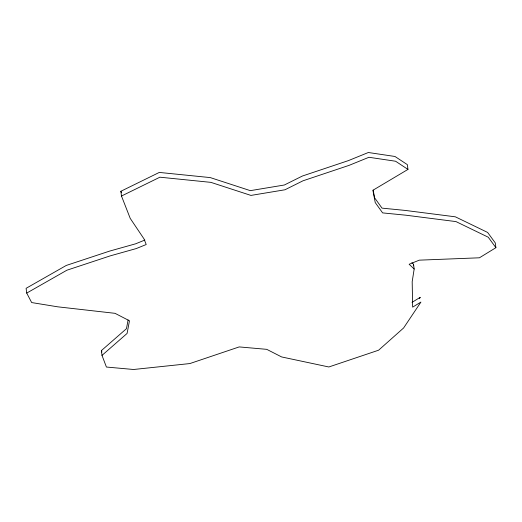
<?xml version="1.0" encoding="UTF-8"?>
<svg xmlns="http://www.w3.org/2000/svg" width="522" height="522" viewBox="0 0 522 522"><rect width="100%" height="100%" fill="white"/><g stroke="black" fill="none" stroke-linecap="round" stroke-linejoin="round"><path stroke-width="0.78" d="M413.3 265.835L413.548 264.243L411.878 262.664M413.548 264.243L414.168 269.013L412.184 281.71L412.648 307.138L420.928 302.055L403.604 327.979L378.6 350.203L328.84 366.979L281.652 356.95L266.735 349.342L239.2 346.915L189.884 363.56L133.593 369.491L106.41 367.038L101.999 355.378L101.379 350.608L126.461 328.677L128.112 319.966M419.42 298.623L420.308 297.292L412.028 302.368M101.999 355.378L127.081 333.447L129.476 320.776L115.016 313.324L57.674 306.812L31.666 302.564L26.72 293.083L26.1 288.32L66.274 265.444L109.646 251.089L135.629 243.807L144.875 240.048M373.158 190.125L374.62 197.818L382 208.128L405.124 210.412L455.38 216.826L487.633 232.44L495.28 242.926L495.9 247.689L479.418 257.796L419.27 260.158L409.15 264.269L414.168 269.013M26.72 293.083L66.888 270.213L110.266 255.858L136.249 248.57L146.206 244.524L143.994 238.874L130.226 218.385L121.489 196.031L120.869 191.267L159.288 172.43L210.268 177.591L250.319 190.647L284.327 185.01L302.414 176.025L348.415 160.606L368.336 152.509L394.971 156.476L407.349 164.639L407.969 169.409L372.897 190.276L375.24 202.582L382.613 212.898L405.744 215.181L456 221.596L488.253 237.21L495.9 247.689M121.489 196.031L159.908 177.193L210.888 182.361L250.938 195.411L284.947 189.78L303.028 180.788L349.035 165.376L368.956 157.279L395.591 161.239L407.969 169.409M120.869 191.267L121.45 192.755M101.379 350.608L101.927 352.063"/></g></svg>
